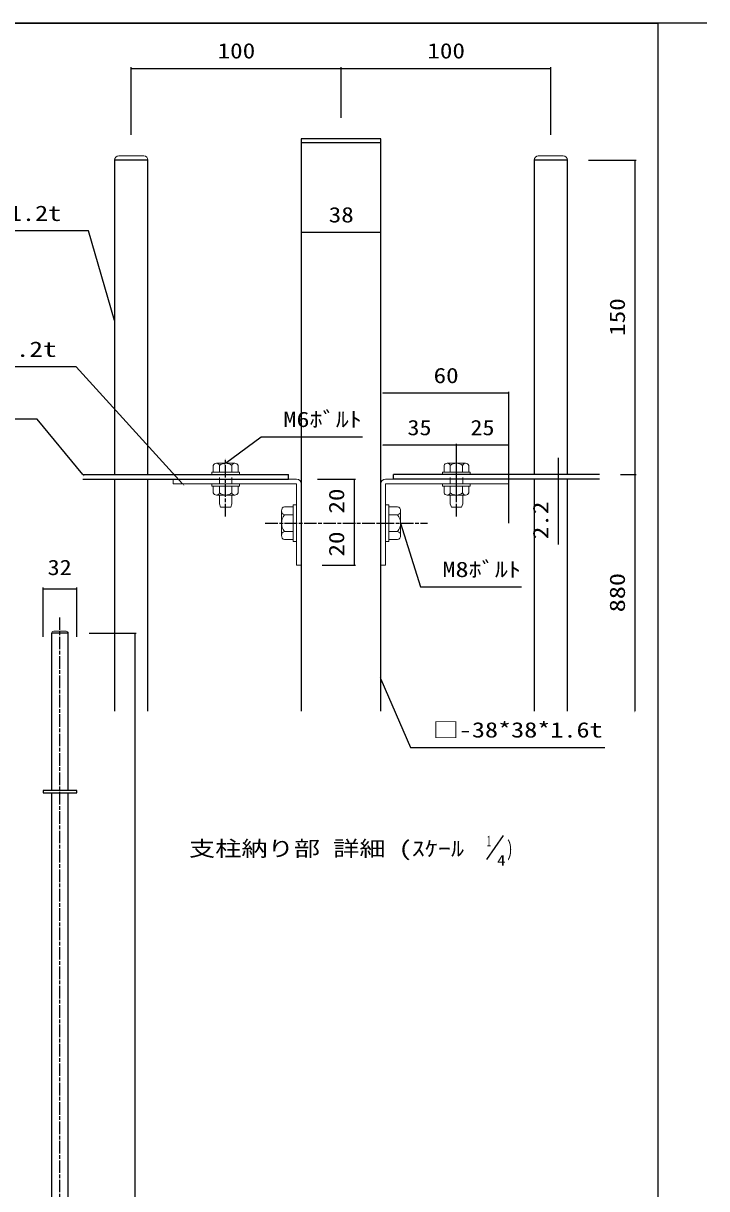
# Model space of a CAD drawing. Units: millimetres, scale not verified. Extents: x -209 to 200, y -147 to 138.
# Drawn here: x 118.2 to 199.6, y -1.1 to 137.8 of the extents above; entities that cross this region are included whole.
import ezdxf
from ezdxf.enums import TextEntityAlignment as Align

# ---------------------------------------------------------------- set-up
doc = ezdxf.new("R2010")
doc.units = ezdxf.units.MM
doc.linetypes.add('CHAIN', pattern=[18.5, 12, -1.5, 3.5, -1.5])
doc.linetypes.add('DASHED_SPACED', pattern=[12, 6, -6])
for name, color, linetype, lineweight in [('0-0', 6, 'Continuous', 25), ('0-1_0', 6, 'Continuous', 25), ('0-2_DIM1', 3, 'Continuous', 25), ('0-3_横桟', 2, 'Continuous', 25), ('0-4_文字', 7, 'Continuous', 25), ('0-5_補助', 5, 'Continuous', 25), ('0-6_ｾﾝﾀｰ', 1, 'CHAIN', 25), ('0-7_縦格子', 6, 'Continuous', 25), ('0-8_支柱', 60, 'Continuous', 25), ('0-9_THN', 4, 'Continuous', 9), ('0-A_下地', 30, 'Continuous', 9)]:
    doc.layers.add(name, color=color, linetype=linetype, lineweight=lineweight)
doc.styles.add('ＭＳ ゴシック', font='')
doc.styles.get('ＭＳ ゴシック').set_extended_font_data('MS Gothic')

# ---------------------------------------------------------------- blocks, each defined once
blk = doc.blocks.new('A$C54DE35E0')
at = {"layer": '0-1_0'}
for p, q in [((0, 0), (556.725, 0)), ((556.725, 0), (556.725, -399))]:
    blk.add_line(p, q, dxfattribs=at)
blk = doc.blocks.new('filled_dot')
at = {"color": 0, "linetype": 'Continuous', "lineweight": -2, "const_width": 1.25}
blk.add_lwpolyline([(-0.625, 0, 1), (0.625, 0, 1)], format="xyb", close=True, dxfattribs=at)
blk = doc.blocks.new('filled_arrow')
at = {"color": 0, "linetype": 'Continuous', "lineweight": -2}
blk.add_solid([(7.5, 1.25), (0, 0), (7.5, -1.25)], dxfattribs=at)
blk = doc.blocks.new('DIMENSION_011_')
at = {"layer": '0-4_文字'}
blk.add_lwpolyline([(34911.08, -62562.45), (34945.08, -62537.325), (34961.08, -62537.325), (35041.512, -62537.325)], dxfattribs=at)
at = {"layer": '0-4_文字', "xscale": 0.267, "yscale": 0.267, "rotation": 216.5}
blk.add_blockref('filled_arrow', (34911.08, -62562.45), dxfattribs=at)
at = {"layer": '0-4_文字', "style": 'ＭＳ ゴシック', "width": 1.25}
blk.add_text('M6ﾎﾞﾙﾄ', height=14.66, dxfattribs=at).set_placement((34966.08, -62532.325), align=Align.BOTTOM_LEFT)
blk = doc.blocks.new('DIMENSION_012_')
at = {"layer": '0-4_文字'}
blk.add_lwpolyline([(34870.056, -62582.025), (34768.427, -62470.39), (34752.427, -62470.39), (34594.33, -62470.39)], dxfattribs=at)
at = {"layer": '0-4_文字', "xscale": 0.267, "yscale": 0.267, "rotation": 312.3}
blk.add_blockref('filled_arrow', (34870.056, -62582.025), dxfattribs=at)
at = {"layer": '0-4_文字', "style": 'ＭＳ ゴシック', "width": 1.3}
blk.add_text('L-60*40*3.2t', height=14.66, dxfattribs=at).set_placement((34594.33, -62465.39), align=Align.BOTTOM_LEFT)
blk = doc.blocks.new('DIMENSION_013_')
at = {"layer": '0-4_文字'}
blk.add_lwpolyline([(34805.18, -62426.346), (34780.253, -62340.721), (34764.253, -62340.721), (34623.111, -62340.721)], dxfattribs=at)
at = {"layer": '0-4_文字', "xscale": 0.267, "yscale": 0.267, "rotation": 286.2}
blk.add_blockref('filled_arrow', (34805.18, -62426.346), dxfattribs=at)
at = {"layer": '0-4_文字', "style": 'ＭＳ ゴシック', "width": 1.25}
blk.add_text('φ15.9*1.2t', height=14.66, dxfattribs=at).set_placement((34623.111, -62335.721), align=Align.BOTTOM_LEFT)
blk = doc.blocks.new('DIMENSION_014_')
at = {"layer": '0-4_文字'}
blk.add_lwpolyline([(35077.845, -62619.625), (35096.775, -62680.452), (35112.775, -62680.452), (35193.206, -62680.452)], dxfattribs=at)
at = {"layer": '0-4_文字', "xscale": 0.267, "yscale": 0.267, "rotation": 107.3}
blk.add_blockref('filled_arrow', (35077.845, -62619.625), dxfattribs=at)
at = {"layer": '0-4_文字', "style": 'ＭＳ ゴシック', "width": 1.25}
blk.add_text('M8ﾎﾞﾙﾄ', height=14.66, dxfattribs=at).set_placement((35117.775, -62675.452), align=Align.BOTTOM_LEFT)
blk = doc.blocks.new('DIMENSION_016_')
at = {"layer": '0-4_文字'}
blk.add_lwpolyline([(35059.08, -62768.584), (35087.4, -62833.52), (35103.4, -62833.52), (35272.461, -62833.52)], dxfattribs=at)
at = {"layer": '0-4_文字', "xscale": 0.267, "yscale": 0.267, "rotation": 113.6}
blk.add_blockref('filled_arrow', (35059.08, -62768.584), dxfattribs=at)
at = {"layer": '0-4_文字', "style": 'ＭＳ ゴシック', "width": 1.25}
blk.add_text('□-38*38*1.6t', height=14.66, dxfattribs=at).set_placement((35108.4, -62828.52), align=Align.BOTTOM_LEFT)
blk = doc.blocks.new('DIMENSION_017_')
at = {"layer": '0-4_文字'}
blk.add_lwpolyline([(34774.751, -62573.225), (34731.481, -62520.291), (34715.481, -62520.291), (34583.375, -62520.291)], dxfattribs=at)
at = {"layer": '0-4_文字', "xscale": 0.267, "yscale": 0.267, "rotation": 309.3}
blk.add_blockref('filled_arrow', (34774.751, -62573.225), dxfattribs=at)
at = {"layer": '0-4_文字', "style": 'ＭＳ ゴシック', "width": 1.25}
blk.add_text('FB-32*2.2t', height=14.66, dxfattribs=at).set_placement((34583.375, -62515.291), align=Align.BOTTOM_LEFT)
blk = doc.blocks.new('Viewport_NO.1')
at = {"layer": '0-2_DIM1'}
for p, q in [((34821.08, -62249.225), (34821.08, -62184.483)), ((34821.08, -62185.733), (35021.08, -62185.733)), ((35021.08, -62233.087), (35021.08, -62184.483)), ((35021.08, -62233.087), (35021.08, -62184.483)), ((35021.08, -62185.733), (35221.08, -62185.733)), ((35221.08, -62249.225), (35221.08, -62184.483)), ((35256.98, -62273.225), (35302.461, -62273.225)), ((35301.211, -62273.225), (35301.211, -62573.225)), ((34983.071, -62342.125), (35059.08, -62342.125)), ((35181.08, -62495.464), (35061.08, -62495.464)), ((35181.08, -62619.625), (35181.08, -62494.214)), ((35131.08, -62545.159), (35061.08, -62545.159)), ((35131.08, -62597.518), (35131.08, -62543.909)), ((35131.08, -62597.518), (35131.08, -62543.909)), ((35181.08, -62545.159), (35131.08, -62545.159)), ((35181.08, -62619.625), (35181.08, -62543.909)), ((35228.113, -62557.225), (35228.113, -62639.97)), ((34998.676, -62577.625), (35034.736, -62577.625)), ((35033.486, -62577.625), (35033.486, -62619.625)), ((35287.404, -62573.225), (35302.461, -62573.225)), ((35287.404, -62573.225), (35302.461, -62573.225)), ((35301.211, -62573.225), (35301.211, -62799.113)), ((35033.486, -62619.625), (35033.486, -62659.625)), ((35003.076, -62659.625), (35034.736, -62659.625)), ((34737.041, -62727.995), (34737.041, -62681.057)), ((34737.041, -62682.307), (34769.041, -62682.307)), ((34769.041, -62727.995), (34769.041, -62681.057)), ((34780.991, -62724.714), (34825.656, -62724.714)), ((34824.406, -62724.714), (34824.406, -63874.714))]:
    blk.add_line(p, q, dxfattribs=at)
at = {"layer": '0-3_横桟'}
for p, q in [((34774.751, -62573.225), (34971.08, -62573.225)), ((34774.751, -62577.625), (34971.08, -62577.625)), ((34971.08, -62577.625), (34971.08, -62573.225)), ((35267.404, -62573.225), (35071.075, -62573.225)), ((35071.075, -62577.625), (35071.075, -62573.225)), ((35267.404, -62577.625), (35071.075, -62577.625))]:
    blk.add_line(p, q, dxfattribs=at)
blk.add_lwpolyline([(34737.041, -62876.914), (34769.041, -62876.914), (34769.041, -62874.714), (34737.041, -62874.714)], close=True, dxfattribs=at)
at = {"layer": '0-4_文字'}
blk.add_line((35160.056, -62940.547), (35176.117, -62917.611), dxfattribs=at)
at = {"layer": '0-5_補助'}
blk.add_line((35369.715, -62142.773), (32097.715, -62142.773), dxfattribs=at)
at = {"layer": '0-6_ｾﾝﾀｰ'}
for p, q in [((34911.08, -62613.133), (34911.08, -62557.518)), ((35131.075, -62613.133), (35131.075, -62557.518)), ((34948.78, -62619.625), (35103.38, -62619.625)), ((34753.041, -63997.98), (34753.041, -62708.001))]:
    blk.add_line(p, q, dxfattribs=at)
at = {"layer": '0-7_縦格子'}
for p, q in [((34805.18, -62577.625), (34805.18, -62799.113)), ((34836.98, -62799.113), (34836.98, -62577.625)), ((35205.18, -62577.625), (35205.18, -62799.113)), ((35236.98, -62799.113), (35236.98, -62577.625)), ((34745.091, -62876.914), (34745.091, -63752.514)), ((34760.991, -63752.514), (34760.991, -62876.914))]:
    blk.add_line(p, q, dxfattribs=at)
for points in [[(34836.98, -62573.225), (34836.98, -62273.225), (34805.18, -62273.225), (34805.18, -62573.225)], [(35236.98, -62573.225), (35236.98, -62273.225), (35205.18, -62273.225), (35205.18, -62573.225)], [(34760.991, -62874.714), (34760.991, -62724.714), (34745.091, -62724.714), (34745.091, -62874.714)]]:
    blk.add_lwpolyline(points, dxfattribs=at)
at = {"layer": '0-8_支柱'}
blk.add_line((34983.071, -62256.425), (35059.08, -62256.425), dxfattribs=at)
blk.add_lwpolyline([(35059.08, -62799.113), (35059.08, -62253.087), (34983.071, -62253.087), (34983.08, -62799.115)], dxfattribs=at)
at = {"layer": '0-9_THN'}
for p, q in [((34805.18, -62273.225), (34836.98, -62273.225)), ((34832.98, -62269.225), (34809.18, -62269.225)), ((35205.18, -62273.225), (35236.98, -62273.225)), ((35232.98, -62269.225), (35209.18, -62269.225)), ((34745.091, -62724.714), (34760.991, -62724.714)), ((34745.091, -62724.714), (34760.991, -62724.714)), ((34758.991, -62722.714), (34747.091, -62722.714)), ((34758.991, -62722.714), (34747.091, -62722.714))]:
    blk.add_line(p, q, dxfattribs=at)
for centre, radius, start, end in [((34809.18, -62273.225), 4, 90, 180), ((34832.98, -62273.225), 4, 0, 90), ((35209.18, -62273.225), 4, 90, 180), ((35232.98, -62273.225), 4, 0, 90), ((34747.091, -62724.714), 2, 90, 180), ((34747.091, -62724.714), 2, 90, 180), ((34758.991, -62724.714), 2, 0, 90), ((34758.991, -62724.714), 2, 0, 90)]:
    blk.add_arc(centre, radius, start, end, dxfattribs=at)
at = {"layer": '0-A_下地'}
for p, q in [((34899.288, -62570.825), (34899.288, -62564.604)), ((34919.921, -62562.45), (34902.239, -62562.45)), ((34905.189, -62570.825), (34905.189, -62564.604)), ((34916.971, -62570.825), (34916.971, -62564.604)), ((34922.872, -62570.825), (34922.872, -62564.604)), ((35119.283, -62570.825), (35119.283, -62564.604)), ((35122.234, -62562.45), (35139.916, -62562.45)), ((35125.184, -62570.825), (35125.184, -62564.604)), ((35136.966, -62570.825), (35136.966, -62564.604)), ((35142.867, -62570.825), (35142.867, -62564.604)), ((34924.28, -62570.825), (34897.88, -62570.825)), ((34922.872, -62570.825), (34899.288, -62570.825)), ((35181.075, -62577.625), (35063.478, -62577.625)), ((35117.875, -62570.825), (35144.275, -62570.825)), ((35119.283, -62570.825), (35142.867, -62570.825)), ((35181.075, -62582.025), (35181.075, -62577.625)), ((34861.08, -62582.025), (34978.676, -62582.025)), ((34924.28, -62582.025), (34897.88, -62582.025)), ((34897.88, -62584.425), (34897.88, -62582.025)), ((34924.28, -62584.425), (34897.88, -62584.425)), ((34899.288, -62584.425), (34899.288, -62590.646)), ((34900.33, -62584.425), (34921.83, -62584.425)), ((34905.189, -62584.425), (34905.189, -62590.646)), ((34916.971, -62584.425), (34916.971, -62590.646)), ((34922.872, -62584.425), (34922.872, -62590.646)), ((34924.28, -62584.425), (34924.28, -62582.025)), ((34978.676, -62582.025), (34978.676, -62659.625)), ((35059.078, -62582.025), (35059.078, -62659.625)), ((35181.075, -62582.025), (35063.478, -62582.025)), ((35063.478, -62582.025), (35063.478, -62659.625)), ((35117.875, -62584.425), (35117.875, -62582.025)), ((35117.875, -62582.025), (35144.275, -62582.025)), ((35117.875, -62584.425), (35144.275, -62584.425)), ((35119.283, -62584.425), (35119.283, -62590.646)), ((35141.825, -62584.425), (35120.325, -62584.425)), ((35125.184, -62584.425), (35125.184, -62590.646)), ((35136.966, -62584.425), (35136.966, -62590.646)), ((35142.867, -62584.425), (35142.867, -62590.646)), ((35144.275, -62584.425), (35144.275, -62582.025)), ((34919.921, -62592.8), (34902.239, -62592.8)), ((34905.08, -62592.8), (34905.08, -62601.225)), ((34905.08, -62601.225), (34906.28, -62604.225)), ((34917.08, -62592.8), (34917.08, -62601.225)), ((34975.476, -62602.025), (34975.476, -62637.225)), ((35063.478, -62602.025), (35066.678, -62602.025)), ((35063.478, -62602.025), (35063.478, -62637.225)), ((35066.678, -62602.025), (35066.678, -62637.225)), ((35066.678, -62602.025), (35066.678, -62637.225)), ((35122.234, -62592.8), (35139.916, -62592.8)), ((35125.075, -62592.8), (35125.075, -62601.225)), ((35125.075, -62601.225), (35126.275, -62604.225)), ((34964.31, -62607.837), (34964.31, -62631.413)), ((34975.476, -62603.902), (34967.181, -62603.902)), ((34975.476, -62611.771), (34967.181, -62611.771)), ((34975.476, -62603.902), (34975.476, -62635.348)), ((35066.678, -62603.902), (35066.678, -62635.348)), ((35066.678, -62603.902), (35074.974, -62603.902)), ((35066.678, -62611.771), (35074.974, -62611.771)), ((35077.845, -62607.837), (35077.845, -62631.413)), ((35126.275, -62604.225), (35135.875, -62604.225)), ((34975.476, -62627.479), (34967.181, -62627.479)), ((34975.476, -62635.348), (34967.181, -62635.348)), ((35066.678, -62627.479), (35074.974, -62627.479)), ((35066.678, -62635.348), (35074.974, -62635.348)), ((35063.478, -62637.225), (35066.678, -62637.225)), ((35059.078, -62659.625), (35063.478, -62659.625))]:
    blk.add_line(p, q, dxfattribs=at)
at = {"layer": '0-A_下地', "linetype": 'DASHED_SPACED'}
for p, q in [((34905.08, -62582.025), (34905.08, -62573.225)), ((34917.08, -62582.025), (34917.08, -62573.225)), ((35125.075, -62582.025), (35125.075, -62573.225)), ((35137.075, -62582.025), (35137.075, -62573.225))]:
    blk.add_line(p, q, dxfattribs=at)
at = {"layer": '0-A_下地'}
for points in [[(34861.08, -62582.025), (34861.08, -62577.625), (34978.676, -62577.625)], [(34924.28, -62573.225), (34897.88, -62573.225), (34897.88, -62570.825)], [(34924.28, -62573.225), (34924.28, -62570.825), (34897.88, -62570.825)], [(35117.875, -62573.225), (35144.275, -62573.225), (35144.275, -62570.825)], [(35117.875, -62573.225), (35117.875, -62570.825), (35144.275, -62570.825)], [(34983.076, -62582.025), (34983.076, -62659.625), (34978.676, -62659.625)], [(34917.08, -62601.225), (34915.88, -62604.225), (34906.28, -62604.225)], [(34978.676, -62602.025), (34978.676, -62637.225), (34975.476, -62637.225)], [(34978.676, -62602.025), (34975.476, -62602.025), (34975.476, -62637.225)], [(35137.075, -62592.8), (35137.075, -62601.225), (35135.875, -62604.225)]]:
    blk.add_lwpolyline(points, dxfattribs=at)
for centre, radius, start, end in [((34902.239, -62565.548), 3.098, 17.74657, 162.25343), ((34911.08, -62571.582), 9.132, 49.83207, 130.16793), ((34919.921, -62565.548), 3.098, 17.74657, 162.25343), ((35122.234, -62565.548), 3.098, 17.74657, 162.25343), ((35131.075, -62571.582), 9.132, 49.83207, 130.16793), ((35139.916, -62565.548), 3.098, 17.74657, 162.25343), ((34978.676, -62582.025), 4.4, 0, 90), ((35063.478, -62582.025), 4.4, 90, 180), ((34902.239, -62589.702), 3.098, 197.74657, 342.25343), ((34911.08, -62583.668), 9.132, 229.83207, 310.16793), ((34919.921, -62589.702), 3.098, 197.74657, 342.25343), ((35122.234, -62589.702), 3.098, 197.74657, 342.25343), ((35131.075, -62583.668), 9.132, 229.83207, 310.16793), ((35139.916, -62589.702), 3.098, 197.74657, 342.25343), ((34968.44, -62607.837), 4.131, 107.74657, 252.25343), ((34976.486, -62619.625), 12.177, 139.83207, 220.16793), ((35073.715, -62607.837), 4.131, 287.74657, 72.25343), ((35065.669, -62619.625), 12.177, 319.83207, 40.16793), ((34968.44, -62631.413), 4.131, 107.74657, 252.25343), ((35073.715, -62631.413), 4.131, 287.74657, 72.25343)]:
    blk.add_arc(centre, radius, start, end, dxfattribs=at)
at = {"layer": '0-0', "xscale": 5.715959, "yscale": 5.715959}
blk.add_blockref('A$C54DE35E0', (32140.978, -62142.773), dxfattribs=at)
at = {"layer": '0-2_DIM1'}
for name, p, xscale, yscale, rotation in [('filled_dot', (34821.08, -62185.733), 0.4, 0.4, 180), ('filled_dot', (35021.08, -62185.733), 0.4, 0.4, 180), ('filled_dot', (35301.211, -62273.225), 0.4, 0.4, 90), ('filled_dot', (34983.071, -62342.125), 0.4, 0.4, 180), ('filled_dot', (35061.08, -62495.464), 0.4, 0.4, 180), ('filled_dot', (35061.08, -62545.159), 0.4, 0.4, 180), ('filled_dot', (35131.08, -62545.159), 0.4, 0.4, 180), ('filled_dot', (35033.486, -62577.625), 0.4, 0.4, 90), ('filled_dot', (35228.113, -62573.225), 0.4, 0.4, 270), ('filled_dot', (35228.113, -62577.625), 0.4, 0.4, 90), ('filled_dot', (35301.211, -62573.225), 0.4, 0.4, 270), ('filled_dot', (35301.211, -62573.225), 0.4, 0.4, 90), ('filled_dot', (35033.486, -62619.625), 0.4, 0.4, 270), ('filled_dot', (35033.486, -62619.625), 0.4, 0.4, 90), ('filled_dot', (35033.486, -62659.625), 0.4, 0.4, 270), ('filled_dot', (34737.041, -62682.307), 0.4, 0.4, 180), ('filled_dot', (34824.406, -62724.714), 0.4, 0.4, 90), ('filled_arrow', (35301.211, -62799.113), 0.133, 0.133, 270)]:
    blk.add_blockref(name, p, dxfattribs=dict(at, xscale=xscale, yscale=yscale, rotation=rotation))
at = {"layer": '0-2_DIM1', "xscale": 0.4, "yscale": 0.4}
for p in [(35021.08, -62185.733), (35221.08, -62185.733), (35059.08, -62342.125), (35181.08, -62495.464), (35131.08, -62545.159), (35181.08, -62545.159), (34769.041, -62682.307)]:
    blk.add_blockref('filled_dot', p, dxfattribs=at)
at = {"layer": '0-4_文字'}
for name in ['DIMENSION_013_', 'DIMENSION_012_', 'DIMENSION_017_', 'DIMENSION_011_', 'DIMENSION_014_', 'DIMENSION_016_']:
    blk.add_blockref(name, (0, 0), dxfattribs=at)
at = {"layer": '0-2_DIM1', "style": 'ＭＳ ゴシック'}
for s, width, p in [('100', 1.2, (34903.364, -62180.733)), ('100', 1.2, (35103.364, -62180.733)), ('38', 1.2, (35009.303, -62337.125)), ('60', 1.2, (35109.303, -62490.464)), ('35', 1.15, (35084.405, -62540.159)), ('25', 1.15, (35144.456, -62540.159)), ('32', 1.15, (34741.315, -62673.557))]:
    blk.add_text(s, height=14.66, dxfattribs=dict(at, width=width)).set_placement(p, align=Align.BOTTOM_LEFT)
for s, width, p in [('150', 1.2, (35296.211, -62440.941)), ('20', 1.2, (35028.486, -62610.503)), ('2.2', 1.2, (35223.113, -62634.97)), ('20', 1.2, (35028.486, -62651.503)), ('880', 1.25, (35296.211, -62704.595))]:
    blk.add_text(s, height=14.66, rotation=90, dxfattribs=dict(at, width=width)).set_placement(p, align=Align.BOTTOM_LEFT)
at = {"layer": '0-4_文字', "style": 'ＭＳ ゴシック'}
for s, height, width, p in [('支柱納り部 詳細 (ｽｹｰﾙ ', 14.66, 1.25, (34876.098, -62941.745)), ('1', 10.26, 0.55, (35160.21, -62930.945)), (')', 14.66, 0.6, (35179.019, -62941.745)), ('4', 10.26, 1.15, (35169.851, -62949.47))]:
    blk.add_text(s, height=height, dxfattribs=dict(at, width=width)).set_placement(p, align=Align.BOTTOM_LEFT)

msp = doc.modelspace()

# ---------------------------------------------------------------- block references
at = {"layer": '0-0', "xscale": 0.125, "yscale": 0.125}
msp.add_blockref('Viewport_NO.1', (-4221.606, 7905.695), dxfattribs=at)

doc.saveas('drawing.dxf')
